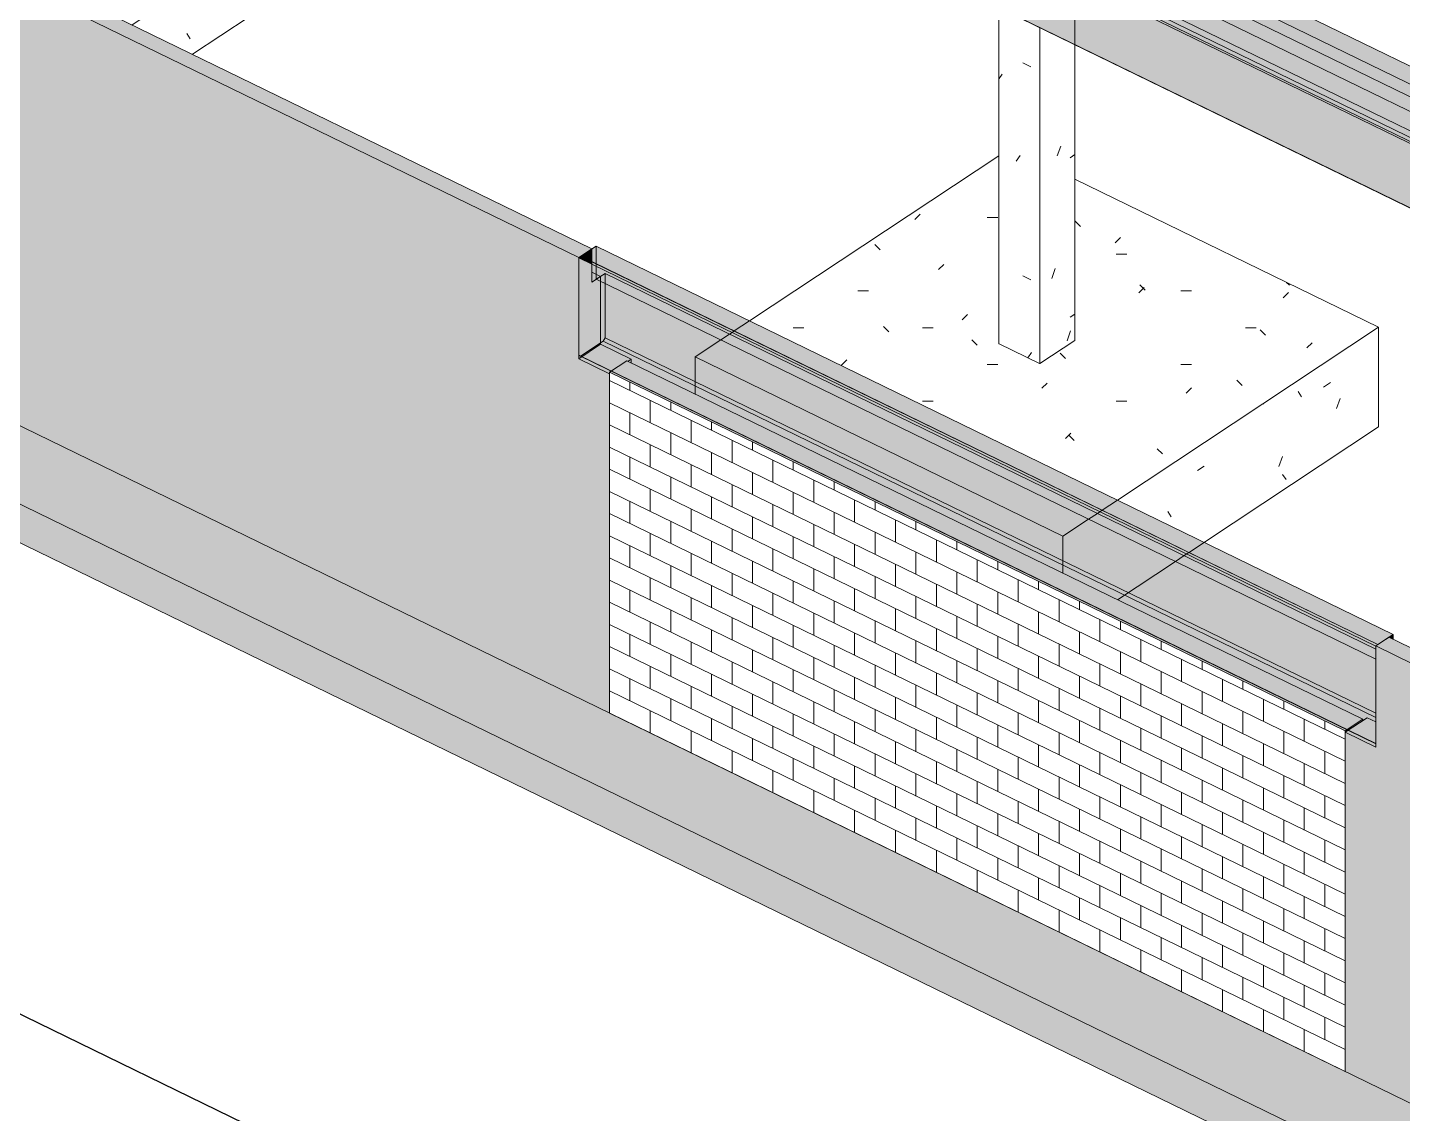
# Model space of a CAD drawing. Header units: inches. Extents: x -4071 to 5659, y -7640 to 11458.
# Drawn here: x 2540 to 2948.5, y -3438.4 to -3115.8 of the extents above; entities that cross this region are included whole.
import ezdxf

# ---------------------------------------------------------------- set-up
doc = ezdxf.new("R2010")
doc.units = ezdxf.units.IN
doc.header["$MEASUREMENT"] = 0
for name, color, linetype, lineweight in [('A-WALL-PATT', 111, 'Continuous', 9), ('G-ANNO-SYMB', 111, 'Continuous', 30), ('S-BEAM', 12, 'Continuous', 9), ('S-COLS', 52, 'Continuous', 9), ('S-FNDN', 32, 'Continuous', 18)]:
    doc.layers.add(name, color=color, linetype=linetype, lineweight=lineweight)
pattern_1 = [(0, (10121.03, -4099.03), (76.8, 10.903), [3.168, -54.432, 3.168, -54.432, -307.2]), (0, (10121.03, -4099.03), (76.8, 10.903), [-115.2, 3.168, -112.032, 3.168, -54.432, -134.4]), (0, (10121.03, -4099.03), (76.8, 10.903), [-288, 3.168, -35.232, 3.168, -92.832]), (135.474, (10149.83, -4093.578), (-55.0283, 32.31815), [2.222, -38.175, 2.222, -253.625]), (135.474, (10149.83, -4093.578), (-55.0283, 32.31815), [-42.619, -38.175, 2.222, -78.572, -134.656]), (135.474, (10149.83, -4093.578), (-55.0283, 32.31815), [-161.587, 2.222, -38.175, 2.222, -92.038]), (135.474, (10149.83, -4093.578), (-55.0283, 32.31815), [-204.206, -24.709, 2.222, -65.106]), (224.526, (10159.43, -4071.771), (-21.77233, -43.22216), [2.222, -38.175, 2.222, -253.625]), (224.526, (10159.43, -4071.771), (-21.77233, -43.22216), [-42.619, -38.175, 2.222, -78.572, -134.656]), (224.526, (10159.43, -4071.771), (-21.77233, -43.22216), [-161.587, 2.222, -38.175, 2.222, -92.038]), (224.526, (10159.43, -4071.771), (-21.77233, -43.22216), [-204.206, -24.709, 2.222, -65.106])]

# ---------------------------------------------------------------- blocks, each defined once
blk = doc.blocks.new('Zapata-Rectangular - FT120a - 12-0x12-0x3-0-1717745-FOUNDATION - 3D - VIEW 2')
at = {"layer": 'S-FNDN', "lineweight": 9}
h = blk.add_hatch(dxfattribs=at)
h.set_pattern_fill('FP_140', color=256, style=0, pattern_type=2)
h.set_pattern_definition(pattern_1)
h.paths.add_polyline_path([(9666.01, -3256.13), (9743.54, -3204.8), (9653.3, -3160.84), (9653.3, -3208.73), (9642.82, -3215.59), (9630.74, -3209.71), (9630.74, -3153.89), (9556.72, -3202.89), (9632.9, -3240)], flags=0)
h = blk.add_hatch(dxfattribs=at)
h.set_pattern_fill('FP_159', color=256, style=0, pattern_type=2)
h.set_pattern_definition([(33.505, (9125.405, -2262.901), (50.00359, 48.90697), [2.474, -42.502, 2.474, -282.373]), (33.505, (9125.405, -2262.901), (50.00359, 48.90697), [-47.45, -42.502, 2.474, -87.478, -149.919]), (33.505, (9125.405, -2262.901), (50.00359, 48.90697), [-179.903, 2.474, -42.502, 2.474, -102.47]), (33.505, (9125.405, -2262.901), (50.00359, 48.90697), [-227.353, -27.51, 2.474, -72.486]), (123.209, (9144.156, -2242.586), (-35.82795, 23.12505), [1.883, -32.354, 1.883, -214.952]), (123.209, (9144.156, -2242.586), (-35.82795, 23.12505), [-36.12, -32.354, 1.883, -66.591, -114.124]), (123.209, (9144.156, -2242.586), (-35.82795, 23.12505), [-136.948, 1.883, -32.354, 1.883, -78.003]), (123.209, (9144.156, -2242.586), (-35.82795, 23.12505), [-173.068, -20.942, 1.883, -55.179]), (250.676, (9150.407, -2206.84), (-14.17579, -72.032215), [3.117, -53.549, 3.117, -355.763]), (250.676, (9150.407, -2206.84), (-14.17579, -72.032215), [-59.782, -53.549, 3.117, -110.214, -188.884]), (250.676, (9150.407, -2206.84), (-14.17579, -72.032215), [-226.661, 3.117, -53.549, 3.117, -129.102]), (250.676, (9150.407, -2206.84), (-14.17579, -72.032215), [-286.442, -34.66, 3.117, -91.325])])
h.paths.add_polyline_path([(9691.8, -3268.69), (9743.54, -3234.44), (9743.54, -3204.8), (9666.01, -3256.13), (9691.35, -3268.48)], flags=0)
at = {"layer": 'S-FNDN', "color": 143, "lineweight": 9}
for p, q in [((9630.74, -3153.89), (9556.72, -3202.89)), ((9743.54, -3204.8), (9653.3, -3160.84)), ((9666.01, -3256.13), (9743.54, -3204.8)), ((9743.54, -3234.44), (9743.54, -3204.8)), ((9743.54, -3234.44), (9691.8, -3268.69))]:
    blk.add_line(p, q, dxfattribs=at)
at = {"layer": 'S-FNDN', "color": 9, "lineweight": 9}
for p, q in [((9552.11, -3205.94), (9550.72, -3206.85)), ((9556.72, -3202.89), (9552.16, -3205.91)), ((9548.12, -3208.58), (9540.49, -3213.63)), ((9550.72, -3206.85), (9548.12, -3208.58)), ((9540.49, -3213.63), (9649.79, -3266.87)), ((9540.49, -3224.62), (9540.49, -3213.63)), ((9660.02, -3260.1), (9661.41, -3259.18)), ((9661.45, -3259.15), (9666.01, -3256.13)), ((9649.79, -3266.87), (9657.42, -3261.82)), ((9657.42, -3261.82), (9660.02, -3260.1)), ((9649.79, -3266.87), (9649.79, -3277.86)), ((9687.2, -3271.74), (9685.81, -3272.66)), ((9691.8, -3268.69), (9687.24, -3271.71)), ((9683.2, -3274.38), (9666.01, -3285.76)), ((9685.81, -3272.66), (9683.2, -3274.38))]:
    blk.add_line(p, q, dxfattribs=at)
blk = doc.blocks.new('Zapata-Rectangular - FT100a - 10-0x10-0x2-1-1717579-FOUNDATION - 3D - VIEW 2')
at = {"layer": 'S-FNDN', "lineweight": 9}
h = blk.add_hatch(dxfattribs=at)
h.set_pattern_fill('FP_140', color=256, style=0, pattern_type=2)
h.set_pattern_definition(pattern_1)
h.paths.add_polyline_path([(9373.25, -3115.01), (9444.27, -3068), (9370.95, -3032.28), (9370.95, -3071.18), (9360.47, -3078.05), (9348.39, -3072.16), (9348.39, -3026.81), (9282.17, -3070.64), (9311.29, -3084.83)], flags=0)
h = blk.add_hatch(dxfattribs=at)
h.set_pattern_fill('FP_166', color=256, style=0, pattern_type=2)
h.set_pattern_definition([(33.505, (8833.947, -2120.92), (50.00359, 48.90697), [2.474, -42.502, 2.474, -282.373]), (33.505, (8833.947, -2120.92), (50.00359, 48.90697), [-47.45, -42.502, 2.474, -87.478, -149.919]), (33.505, (8833.947, -2120.92), (50.00359, 48.90697), [-179.903, 2.474, -42.502, 2.474, -102.47]), (33.505, (8833.947, -2120.92), (50.00359, 48.90697), [-227.353, -27.51, 2.474, -72.486]), (123.209, (8852.698, -2100.605), (-35.82795, 23.12505), [1.883, -32.354, 1.883, -214.952]), (123.209, (8852.698, -2100.605), (-35.82795, 23.12505), [-36.12, -32.354, 1.883, -66.591, -114.124]), (123.209, (8852.698, -2100.605), (-35.82795, 23.12505), [-136.948, 1.883, -32.354, 1.883, -78.003]), (123.209, (8852.698, -2100.605), (-35.82795, 23.12505), [-173.068, -20.942, 1.883, -55.179]), (250.676, (8858.949, -2064.86), (-14.17579, -72.032215), [3.117, -53.549, 3.117, -355.763]), (250.676, (8858.949, -2064.86), (-14.17579, -72.032215), [-59.782, -53.549, 3.117, -110.214, -188.884]), (250.676, (8858.949, -2064.86), (-14.17579, -72.032215), [-226.661, 3.117, -53.549, 3.117, -129.102]), (250.676, (8858.949, -2064.86), (-14.17579, -72.032215), [-286.442, -34.66, 3.117, -91.325])])
h.paths.add_polyline_path([(9391.16, -3123.74), (9444.27, -3088.57), (9444.27, -3068), (9373.25, -3115.01), (9382.91, -3119.72)], flags=0)
at = {"layer": 'S-FNDN', "color": 143, "lineweight": 9}
for p, q in [((9348.39, -3026.81), (9282.17, -3070.64)), ((9444.27, -3068), (9370.95, -3032.28)), ((9373.25, -3115.01), (9444.27, -3068)), ((9444.27, -3088.57), (9444.27, -3068)), ((9444.27, -3088.57), (9391.16, -3123.74))]:
    blk.add_line(p, q, dxfattribs=at)
blk = doc.blocks.new('034100 - Precast Structural Concrete - Inverted Tee - IT 28IT32 _7_F _ 11_B SHELF_-1925190-FOUNDATION - 3D - VIEW 2')
at = {"layer": 'S-BEAM', "transparency": 33554534}
h = blk.add_hatch(color=9, dxfattribs=at)
h.paths.add_polyline_path([(9899.64, -3212.22), (9899.64, -3212.15), (9903.42, -3209.65), (9649.82, -3086.11), (9649.82, -3090.52), (9899.49, -3212.15)], flags=0)
h.paths.add_polyline_path([(9906.67, -3207.49), (9911.3, -3204.43), (9647.88, -3076.11), (9647.21, -3076.55), (9647.21, -3082.6), (9649.84, -3083.86), (9651.14, -3083.01), (9901.1, -3204.78)], flags=0)
h = blk.add_hatch(color=9, dxfattribs=at)
h.paths.add_polyline_path([(9912.01, -3213.83), (9915.26, -3211.68), (9912.01, -3210.09), (9912.01, -3212.15)], flags=0)
h.paths.add_polyline_path([(9903.42, -3209.65), (9906.67, -3207.49), (9651.14, -3083.01), (9649.82, -3083.88), (9649.82, -3086.11), (9900.29, -3208.12)], flags=0)
for points in [[(9899.64, -3217.98), (9899.64, -3212.22), (9649.82, -3090.52), (9649.82, -3096.28), (9897.55, -3216.96)], [(9897.03, -3220.45), (9899.64, -3218.73), (9899.64, -3217.98), (9649.82, -3096.28), (9649.82, -3098.86), (9649.33, -3099.79), (9892.61, -3218.3)], [(9894.87, -3238.51), (9894.93, -3233.8), (9897.03, -3232.41), (9897.03, -3220.45), (9649.31, -3099.84), (9646.5, -3101.7), (9653.3, -3105.02), (9653.3, -3120.83), (9886.19, -3234.28)], [(9912.01, -3213.83), (9912.01, -3210.09), (9906.67, -3207.49), (9903.42, -3209.65), (9909.35, -3212.54)], [(9900.29, -3218.3), (9900.29, -3212.54), (9899.64, -3212.22), (9899.64, -3217.98)], [(9915.26, -3214.67), (9915.26, -3211.68), (9912.66, -3213.4), (9914.75, -3214.42)], [(9899.64, -3218.73), (9900.29, -3218.3), (9899.64, -3217.98), (9899.64, -3218.3)], [(9897.03, -3232.41), (9897.04, -3232.41), (9897.04, -3220.45), (9897.03, -3220.46), (9897.03, -3226.98)], [(9897.55, -3239.87), (9900.94, -3237.62), (9900.94, -3236.8), (9901.66, -3237.15), (9906.95, -3233.64), (9907.01, -3232.78), (9911.36, -3229.9), (9905.24, -3226.98), (9897.03, -3232.48), (9897.04, -3239.56)], [(9894.87, -3238.57), (9894.87, -3238.51), (9886.08, -3234.28)]]:
    blk.add_hatch(color=9, dxfattribs=at).paths.add_polyline_path(points, flags=0)
h = blk.add_hatch(color=9, dxfattribs=at)
h.paths.add_polyline_path([(9897.03, -3239.56), (9897.03, -3232.41), (9894.87, -3233.87), (9894.93, -3238.54)], flags=0)
h.paths.add_polyline_path([(9653.3, -3120.83), (9653.24, -3104.99), (9646.5, -3101.7), (9634.7, -3109.51), (9632.9, -3108.63), (9632.9, -3110.89), (9647.88, -3118.19)], flags=0)
h = blk.add_hatch(color=9, dxfattribs=at)
h.paths.add_polyline_path([(9897.55, -3239.87), (9897.03, -3239.56), (9897.04, -3239.62)], flags=0)
h.paths.add_polyline_path([(9653.3, -3120.89), (9653.3, -3120.83), (9647.88, -3118.25)], flags=0)
h = blk.add_hatch(color=9, dxfattribs=at)
h.paths.add_polyline_path([(9897.04, -3232.41), (9905.35, -3226.98), (9912.07, -3230.25), (9914.75, -3228.48), (9915.26, -3227.49), (9915.26, -3214.67), (9912.66, -3213.4), (9912.01, -3213.83), (9904.13, -3209.99), (9900.29, -3212.54), (9900.29, -3218.3), (9897.04, -3220.46), (9897.04, -3226.98)], flags=0)
h.paths.add_polyline_path([(9912.01, -3210.09), (9912.01, -3204.78), (9907.38, -3207.84), (9908.77, -3208.51)], flags=0)
h = blk.add_hatch(color=9, dxfattribs=at)
h.paths.add_polyline_path([(9900.29, -3212.54), (9904.13, -3209.99), (9903.42, -3209.65), (9899.64, -3212.22)], flags=0)
h.paths.add_polyline_path([(9907.38, -3207.84), (9912.01, -3204.78), (9911.3, -3204.43), (9906.67, -3207.49)], flags=0)
at = {"layer": 'S-BEAM', "color": 143}
for p, q in [((9636.16, -3083.87), (9647.88, -3076.11)), ((9647.88, -3076.11), (9911.3, -3204.43)), ((9636.16, -3089.63), (9636.16, -3083.87)), ((9899.64, -3212.22), (9636.16, -3083.87)), ((9632.9, -3091.79), (9636.16, -3089.63)), ((9632.9, -3110.89), (9632.9, -3091.79)), ((9897.03, -3220.45), (9632.9, -3091.79)), ((9899.64, -3217.98), (9636.16, -3089.63)), ((9633.42, -3111.2), (9632.9, -3110.89)), ((9897.03, -3239.56), (9632.9, -3110.89)), ((9897.55, -3239.87), (9633.42, -3111.2)), ((9899.64, -3218.73), (9897.03, -3220.45)), ((9897.03, -3220.45), (9897.03, -3239.56)), ((9897.03, -3239.56), (9897.55, -3239.87)), ((9897.55, -3239.87), (9898.26, -3239.39))]:
    blk.add_line(p, q, dxfattribs=at)
at = {"layer": 'S-BEAM', "color": 9}
for p, q in [((9647.88, -3076.11), (9647.88, -3085.17)), ((9647.88, -3085.17), (9651.14, -3083.01)), ((9651.14, -3083.01), (9651.14, -3086.75)), ((9906.67, -3207.49), (9651.14, -3083.01)), ((9903.42, -3209.65), (9647.88, -3085.17)), ((9651.14, -3086.75), (9651.14, -3098.82)), ((9650.62, -3099.81), (9633.47, -3111.17)), ((9651.14, -3098.82), (9650.62, -3099.81)), ((9897.56, -3220.1), (9650.62, -3099.81)), ((9898.64, -3219.39), (9651.14, -3098.82)), ((9912.01, -3204.78), (9900.35, -3212.49)), ((9911.3, -3204.43), (9912.01, -3204.78)), ((9912.01, -3213.83), (9912.01, -3204.78)), ((9912.01, -3213.83), (9903.42, -3209.65)), ((9912.01, -3210.09), (9906.67, -3207.49)), ((9915.26, -3211.68), (9912.01, -3210.09)), ((9900.29, -3212.54), (9899.64, -3212.22)), ((9900.29, -3212.54), (9900.29, -3218.3)), ((9915.26, -3211.68), (9912.01, -3213.83)), ((9915.26, -3214.67), (9915.26, -3211.68)), ((9915.26, -3227.49), (9915.26, -3214.67)), ((9900.29, -3218.3), (9899.64, -3217.98)), ((9900.29, -3218.3), (9899.64, -3218.73)), ((9899.84, -3221.22), (9897.57, -3220.11)), ((9900.02, -3220.06), (9898.64, -3219.39)), ((9914.75, -3228.48), (9899.91, -3221.25)), ((9915.26, -3227.49), (9900.06, -3220.09)), ((9912.07, -3230.25), (9914.75, -3228.48)), ((9914.75, -3228.48), (9915.26, -3227.49)), ((9898.31, -3239.36), (9900.94, -3237.62))]:
    blk.add_line(p, q, dxfattribs=at)
blk = doc.blocks.new('034100 - Precast Structural Concrete - Inverted Tee - PRECAST BEAM - 36_ DEEP-1973334-FOUNDATION - 3D - VIEW 2')
at = {"layer": 'S-BEAM', "transparency": 33554534}
for points in [[(9509.84, -3185.29), (9509.84, -3181.56), (9506.7, -3183.76), (9507.58, -3184.19)], [(9509.84, -3186.09), (9509.84, -3185.34), (9506.59, -3183.76), (9505.97, -3184.2), (9506.59, -3184.51)], [(9509.84, -3185.34), (9509.84, -3185.29), (9507.48, -3184.19)], [(9686.54, -3272.17), (9687.2, -3271.74), (9552.11, -3205.94), (9551.46, -3206.37), (9678.96, -3268.48)], [(9687.24, -3271.71), (9691.8, -3268.69), (9556.72, -3202.89), (9552.16, -3205.91), (9680.6, -3268.48)], [(9734.55, -3324.49), (9738.84, -3321.65), (9738.84, -3321.24), (9520.25, -3214.76), (9515.6, -3217.83), (9734.2, -3324.32)], [(9687.2, -3271.74), (9687.24, -3271.71), (9680.49, -3268.48)], [(9743.38, -3299.07), (9746.65, -3296.91), (9747.94, -3297.54), (9747.94, -3296.04), (9743.38, -3299.06)], [(9734.5, -3324.52), (9734.55, -3324.49), (9734.14, -3324.35)]]:
    blk.add_hatch(color=9, dxfattribs=at).paths.add_polyline_path(points, flags=0)
h = blk.add_hatch(color=9, dxfattribs=at)
h.paths.add_polyline_path([(9743.38, -3299.06), (9747.94, -3296.04), (9691.8, -3268.69), (9687.24, -3271.71), (9743.24, -3298.99)], flags=0)
h.paths.add_polyline_path([(9552.16, -3205.91), (9556.72, -3202.89), (9511.15, -3180.69), (9509.84, -3181.56), (9509.84, -3185.29), (9540.49, -3200.22)], flags=0)
h = blk.add_hatch(color=9, dxfattribs=at)
h.paths.add_polyline_path([(9742.73, -3328.47), (9742.73, -3322.05), (9740.14, -3320.79), (9734.55, -3324.49), (9739.63, -3326.96)], flags=0)
h.paths.add_polyline_path([(9515.6, -3217.83), (9520.25, -3214.76), (9521.55, -3215.39), (9521.55, -3214.3), (9512.44, -3209.87), (9512.44, -3191.2), (9511.15, -3190.57), (9512.44, -3189.7), (9509.84, -3188.43), (9509.84, -3186.09), (9505.94, -3184.19), (9505.94, -3213.12), (9515.04, -3217.56)], flags=0)
h = blk.add_hatch(color=9, dxfattribs=at)
h.paths.add_polyline_path([(9742.73, -3299.54), (9743.27, -3299.06), (9687.2, -3271.74), (9686.54, -3272.17), (9742.63, -3299.49)], flags=0)
h.paths.add_polyline_path([(9551.46, -3206.37), (9552.11, -3205.94), (9509.84, -3185.34), (9509.84, -3186.09), (9540.49, -3201.02)], flags=0)
h = blk.add_hatch(color=9, dxfattribs=at)
h.paths.add_polyline_path([(9742.73, -3322.05), (9742.73, -3303.38), (9683.2, -3274.38), (9666.01, -3285.76), (9738.84, -3321.24), (9738.84, -3321.65), (9740.14, -3320.79), (9741.07, -3321.24)], flags=0)
h.paths.add_polyline_path([(9742.73, -3300.39), (9742.63, -3299.49), (9686.54, -3272.17), (9685.81, -3272.66), (9740.99, -3299.54)], flags=0)
h.paths.add_polyline_path([(9540.49, -3224.62), (9540.49, -3213.63), (9548.12, -3208.58), (9512.44, -3191.2), (9512.44, -3209.87), (9521.55, -3214.3), (9521.55, -3215.39), (9527.32, -3218.2)], flags=0)
h.paths.add_polyline_path([(9550.72, -3206.85), (9551.46, -3206.37), (9509.84, -3186.09), (9509.84, -3188.43), (9512.46, -3189.7), (9513.75, -3188.85), (9540.49, -3201.87)], flags=0)
h = blk.add_hatch(color=9, dxfattribs=at)
h.paths.add_polyline_path([(9683.2, -3274.38), (9685.81, -3272.66), (9550.72, -3206.85), (9548.12, -3208.58), (9671.07, -3268.48)], flags=0)
h.paths.add_polyline_path([(9512.44, -3191.2), (9512.44, -3189.72), (9511.15, -3190.57)], flags=0)
h = blk.add_hatch(color=9, dxfattribs=at)
h.paths.add_polyline_path([(9742.74, -3303.39), (9742.73, -3300.39), (9685.81, -3272.66), (9683.2, -3274.38), (9742.73, -3303.38)], flags=0)
h.paths.add_polyline_path([(9548.12, -3208.58), (9550.72, -3206.85), (9513.75, -3188.85), (9512.44, -3189.72), (9512.44, -3191.2), (9540.49, -3204.86)], flags=0)
h = blk.add_hatch(color=9, dxfattribs=at)
h.paths.add_polyline_path([(9743.35, -3299.09), (9743.38, -3299.06), (9743.27, -3299.06)], flags=0)
h.paths.add_polyline_path([(9552.11, -3205.94), (9552.16, -3205.91), (9540.49, -3200.27)], flags=0)
h = blk.add_hatch(color=9, dxfattribs=at)
h.paths.add_polyline_path([(9666.01, -3285.76), (9683.2, -3274.38), (9548.12, -3208.58), (9540.49, -3213.63), (9540.49, -3224.62), (9649.79, -3277.86)], flags=0)
h.paths.add_polyline_path([(9685.81, -3272.66), (9686.54, -3272.17), (9551.46, -3206.37), (9550.72, -3206.85), (9677.22, -3268.48)], flags=0)
h = blk.add_hatch(color=9, dxfattribs=at)
h.paths.add_polyline_path([(9742.74, -3328.54), (9742.73, -3328.47), (9742.73, -3328.53)], flags=0)
h.paths.add_polyline_path([(9515.55, -3217.86), (9515.6, -3217.83), (9515.04, -3217.61)], flags=0)
at = {"layer": 'S-BEAM', "color": 143}
for p, q in [((9506.59, -3183.71), (9511.15, -3180.69)), ((9511.15, -3180.69), (9747.94, -3296.04)), ((9505.94, -3184.19), (9506.59, -3183.76)), ((9505.94, -3213.12), (9505.94, -3184.19)), ((9742.73, -3299.54), (9505.94, -3184.19)), ((9506.59, -3183.76), (9506.59, -3183.71)), ((9743.38, -3299.06), (9506.59, -3183.71)), ((9743.35, -3299.09), (9506.59, -3183.76)), ((9506.45, -3213.43), (9505.94, -3213.12)), ((9742.73, -3328.47), (9505.94, -3213.12)), ((9742.74, -3328.54), (9506.45, -3213.43)), ((9747.94, -3296.04), (9743.38, -3299.06)), ((9747.94, -3297.54), (9747.94, -3296.04)), ((9742.73, -3299.54), (9742.73, -3328.47))]:
    blk.add_line(p, q, dxfattribs=at)
at = {"layer": 'S-BEAM', "color": 9}
for p, q in [((9511.15, -3180.69), (9511.15, -3185.93)), ((9511.15, -3185.98), (9511.15, -3190.57)), ((9511.15, -3190.57), (9513.75, -3188.85)), ((9513.75, -3188.85), (9513.75, -3191.84)), ((9742.73, -3300.39), (9513.75, -3188.85)), ((9742.73, -3303.38), (9511.15, -3190.57)), ((9513.75, -3191.84), (9513.75, -3207.95)), ((9513.24, -3208.94), (9506.51, -3213.4)), ((9513.75, -3207.95), (9513.24, -3208.94)), ((9742.73, -3320.73), (9513.24, -3208.94)), ((9742.73, -3319.49), (9513.75, -3207.95))]:
    blk.add_line(p, q, dxfattribs=at)

msp = doc.modelspace()

# ---------------------------------------------------------------- hatches: boundary and pattern name
at = {"layer": 'A-WALL-PATT'}
h = msp.add_hatch(dxfattribs=at)
h.set_pattern_fill('FP_131', color=256, style=0, pattern_type=2)
h.set_pattern_definition([(38.843, (3740.36, -2468.863), (52.2627, -30.4178), [4.51, -49.611]), (329.8, (3740.36, -2468.863), (-10.1098, 64.362), [5.039, -55.431]), (98.927, (3744.72, -2471.4), (42.1533, 33.9443), [5.429, -59.722]), (32.745, (3740.36, -2453.06), (77.7636, -50.961), [6.748, -74.223]), (95.821, (3746.84, -2457.306), (68.1032, 43.797), [7.937, -87.312]), (326.762, (3740.36, -2453.06), (68.1038, 43.7973), [7.748, -85.227]), (355.947, (3747.65, -2460.56), (43.4937, -53.0016), [5.115, -56.261]), (309.372, (3747.65, -2460.56), (17.7293, 48.663), [5.714, -62.849]), (69.982, (3751.27, -2464.977), (61.2226, -4.3385), [4.316, -47.476]), (19.034, (3740.362, -2468.863), (0.8863, 25.87368), [2.018, -37.852, 2.018, -38.953, -40.512]), (19.034, (3740.362, -2468.863), (0.8863, 25.87368), [-80.841, 2.018, -38.494]), (340.998, (3740.362, -2468.863), (19.1688, 21.8281), [2.521, -26.665, 2.521, -46.148, -19.292]), (340.998, (3740.362, -2468.863), (19.1688, 21.8281), [-77.856, 2.521, -16.771]), (310.327, (3724.114, -2460.948), (38.89608, -20.73084), [3.134, -20.606, 3.134, -70.934, -98.283]), (310.327, (3724.114, -2460.948), (38.89608, -20.73084), [-97.808, 3.134, -95.149]), (304.03, (3716.827, -2457.398), (42.49345, -12.79106), [3.168, -28.03, 3.168, -46.557, -70.555]), (304.03, (3716.827, -2457.398), (42.49345, -12.79106), [-80.923, 3.168, -67.388])])
h.paths.add_polyline_path([(3637.326, -3769.791), (3637.326, -3638.916), (2940.56, -3299.494), (2940.548, -3329.531), (2931.452, -3325.1), (2931.452, -3425.931), (3236.572, -3574.567), (3236.572, -3482.379), (3455.165, -3588.865), (3455.165, -3681.053), (3633.667, -3768.008)], flags=0)
h.paths.add_polyline_path([(2712.858, -3319.445), (2712.858, -3218.615), (2703.75, -3214.178), (2703.75, -3184.134), (1970.551, -2826.964), (1970.551, -2957.838), (2184.591, -3062.105), (2184.591, -2969.917), (2403.184, -3076.403), (2403.184, -3168.591), (2708.971, -3317.552)], flags=0)
h = msp.add_hatch(dxfattribs=at)
h.set_pattern_fill('FP_133', color=256, style=0, pattern_type=2)
h.set_pattern_definition([(334.027, (2712.859, -3319.445), (-7e-05, 6.58512), []), (90, (2712.859, -3319.445), (-6.072, 9.543), [6.585, -6.585])])
h.paths.add_polyline_path([(2931.452, -3425.931), (2931.452, -3324.689), (2712.858, -3218.203), (2712.858, -3319.445), (2902.939, -3412.041)], flags=0)
at = {"layer": 'S-COLS'}
h = msp.add_hatch(dxfattribs=at)
h.set_pattern_fill('FP_127', color=256, style=0, pattern_type=2)
h.set_pattern_definition([(334.027, (3884.903, -2373.175), (58.29157, -12.59248), [2.675, -45.955, 2.675, -305.316]), (334.027, (3884.903, -2373.175), (58.29157, -12.59248), [-51.305, -45.955, 2.675, -94.586, -162.1]), (334.027, (3884.903, -2373.175), (58.29157, -12.59248), [-194.521, 2.675, -45.955, 2.675, -110.796]), (334.027, (3884.903, -2373.175), (58.29157, -12.59248), [-245.825, -29.745, 2.675, -78.376]), (112.916, (3906.762, -2375.922), (-41.76583, 67.19003), [3.088, -53.051, 3.088, -352.455]), (112.916, (3906.762, -2375.922), (-41.76583, 67.19003), [-59.226, -53.051, 3.088, -109.189, -187.128]), (112.916, (3906.762, -2375.922), (-41.76583, 67.19003), [-224.553, 3.088, -53.051, 3.088, -127.902]), (112.916, (3906.762, -2375.922), (-41.76583, 67.19003), [-283.779, -34.338, 3.088, -90.476]), (234.291, (3914.049, -2347.864), (-16.52565, -54.59722), [2.06, -35.392, 2.06, -235.135]), (234.291, (3914.049, -2347.864), (-16.52565, -54.59722), [-39.512, -35.392, 2.06, -72.844, -124.839]), (234.291, (3914.049, -2347.864), (-16.52565, -54.59722), [-149.807, 2.06, -35.392, 2.06, -85.328]), (234.291, (3914.049, -2347.864), (-16.52565, -54.59722), [-189.319, -22.908, 2.06, -60.36])])
h.paths.add_polyline_path([(2840.641, -3215.594), (2840.641, -3115.782), (2830.726, -3110.893), (2830.726, -3108.633), (2828.617, -3107.605), (2828.617, -3209.736), (2838.919, -3214.755)], flags=0)
h = msp.add_hatch(dxfattribs=at)
h.set_pattern_fill('FP_129', color=256, style=0, pattern_type=2)
h.set_pattern_definition([(33.505, (2274.65, -2239.237), (50.00359, 48.90697), [2.474, -42.502, 2.474, -282.373]), (33.505, (2274.65, -2239.237), (50.00359, 48.90697), [-47.45, -42.502, 2.474, -87.478, -149.919]), (33.505, (2274.65, -2239.237), (50.00359, 48.90697), [-179.903, 2.474, -42.502, 2.474, -102.47]), (33.505, (2274.65, -2239.237), (50.00359, 48.90697), [-227.353, -27.51, 2.474, -72.486]), (123.209, (2293.4, -2218.922), (-35.82795, 23.12505), [1.883, -32.354, 1.883, -214.952]), (123.209, (2293.4, -2218.922), (-35.82795, 23.12505), [-36.12, -32.354, 1.883, -66.591, -114.124]), (123.209, (2293.4, -2218.922), (-35.82795, 23.12505), [-136.948, 1.883, -32.354, 1.883, -78.003]), (123.209, (2293.4, -2218.922), (-35.82795, 23.12505), [-173.068, -20.942, 1.883, -55.179]), (250.676, (2299.651, -2183.177), (-14.17579, -72.03221), [3.117, -53.549, 3.117, -355.763]), (250.676, (2299.651, -2183.177), (-14.17579, -72.03221), [-59.782, -53.549, 3.117, -110.214, -188.884]), (250.676, (2299.651, -2183.177), (-14.17579, -72.03221), [-226.661, 3.117, -53.549, 3.117, -129.102]), (250.676, (2299.651, -2183.177), (-14.17579, -72.03221), [-286.442, -34.66, 3.117, -91.325])])
h.paths.add_polyline_path([(2840.701, -3215.623), (2851.118, -3208.727), (2851.118, -3120.886), (2840.701, -3115.812), (2840.701, -3214.755)], flags=0)
at = {"layer": 'S-FNDN'}
for points in [[(2703.75, -3184.134), (2707.657, -3181.548), (1979.012, -2826.597), (1981.616, -2824.872), (1977.062, -2822.654), (1970.551, -2826.964), (2641.091, -3153.61)], [(2703.75, -3214.178), (2704.621, -3213.601), (2703.762, -3213.124), (2703.849, -3184.134), (2703.75, -3184.186), (2703.75, -3213.124)], [(2712.858, -3218.615), (2712.858, -3218.203), (2713.371, -3217.864), (2704.59, -3213.622), (2703.762, -3214.184), (2712.5, -3218.44)], [(2931.452, -3324.689), (2931.964, -3324.349), (2713.371, -3217.864), (2712.858, -3218.203), (2902.939, -3310.799)], [(3637.326, -3638.916), (3643.837, -3634.606), (3639.283, -3632.388), (3636.679, -3634.112), (2944.466, -3296.908), (2940.56, -3299.494), (3630.857, -3635.765)], [(2931.452, -3325.1), (2932.323, -3324.524), (2931.964, -3324.349), (2931.452, -3324.689)], [(2940.56, -3329.537), (2940.497, -3328.506), (2932.323, -3324.524), (2931.452, -3325.1), (2940.548, -3329.531)]]:
    msp.add_hatch(color=256, dxfattribs=at).paths.add_polyline_path(points, flags=0)
at = {"layer": 'S-FNDN', "lineweight": 9}
h = msp.add_hatch(dxfattribs=at)
h.set_pattern_fill('FP_137', color=256, style=0, pattern_type=2)
h.set_pattern_definition([(34.089, (3318.85, -4099.03), (68.8563, -3.4213), [5.588, -61.472]), (357.156, (3318.85, -4099.03), (-13.32075, 41.0074), [5.745, -63.197]), (107.995, (3324.59, -4099.315), (55.5371, 37.5859), [3.593, -39.523]), (30.62, (3318.85, -4088.126), (102.4553, -9.0222), [8.689, -95.577]), (101.577, (3327.39, -4088.88), (89.728, 53.1054), [5.285, -58.135]), (354.967, (3318.85, -4088.126), (89.727, 53.106), [8.571, -94.281]), (12.298, (3328.45, -4090.852), (57.30306, -21.94933), [6.88, -75.676]), (339.041, (3328.45, -4090.85), (23.3585, 39.5333), [5.114, -56.249]), (59.423, (3333.227, -4092.68), (80.6616, 17.5827), [3.827, -42.092]), (23.545, (3318.85, -4099.03), (1.16752, 18.1483), [2.742, -51.426, 2.742, -52.921, -55.04]), (23.545, (3318.85, -4099.03), (1.16752, 18.1483), [-109.83, 2.742, -52.298]), (4.276, (3318.85, -4099.03), (25.2541, 21.50182), [3.15, -33.31, 3.15, -57.648, -24.1]), (4.276, (3318.85, -4099.03), (25.2541, 21.50182), [-97.258, 3.15, -20.95]), (340.111, (3297.443, -4099.03), (51.24646, -1.22932), [2.841, -18.684, 2.841, -64.318, -89.115]), (340.111, (3297.443, -4099.03), (51.24646, -1.22932), [-88.684, 2.841, -86.274]), (332.509, (3287.843, -4099.03), (55.986, 5.4576), [2.633, -23.298, 2.633, -38.697, -58.644]), (332.509, (3287.843, -4099.03), (55.986, 5.4576), [-67.261, 2.633, -56.011])])
h.paths.add_polyline_path([(3627.769, -3788.329), (3664.23, -3764.191), (3653.604, -3759.015), (3637.326, -3769.791), (1970.551, -2957.838), (1970.551, -2949.116), (1942.778, -2967.503), (3589.714, -3769.791)], flags=0)
h = msp.add_hatch(dxfattribs=at)
h.set_pattern_fill('FP_138', color=256, style=0, pattern_type=2)
h.set_pattern_definition([(38.843, (3720.18, -2482.225), (52.2627, -30.4178), [4.51, -49.611]), (329.8, (3720.18, -2482.225), (-10.1098, 64.362), [5.039, -55.431]), (98.927, (3724.534, -2484.76), (42.1533, 33.9443), [5.429, -59.722]), (32.745, (3720.18, -2466.42), (77.7636, -50.961), [6.748, -74.223]), (95.821, (3726.66, -2470.67), (68.1032, 43.797), [7.937, -87.312]), (326.762, (3720.18, -2466.42), (68.1038, 43.7973), [7.748, -85.227]), (355.947, (3727.465, -2473.92), (43.4937, -53.0016), [5.115, -56.261]), (309.372, (3727.465, -2473.92), (17.7293, 48.663), [5.714, -62.849]), (69.982, (3731.09, -2478.34), (61.2226, -4.3385), [4.316, -47.476]), (19.034, (3720.179, -2482.225), (0.8863, 25.87368), [2.018, -37.852, 2.018, -38.953, -40.512]), (19.034, (3720.179, -2482.225), (0.8863, 25.87368), [-80.841, 2.018, -38.494]), (340.998, (3720.18, -2482.225), (19.1688, 21.8281), [2.521, -26.665, 2.521, -46.148, -19.292]), (340.998, (3720.18, -2482.225), (19.1688, 21.8281), [-77.856, 2.521, -16.771]), (310.327, (3703.93, -2474.31), (38.89608, -20.73084), [3.134, -20.606, 3.134, -70.934, -98.283]), (310.327, (3703.93, -2474.31), (38.89608, -20.73084), [-97.808, 3.134, -95.149]), (304.03, (3696.643, -2470.76), (42.49345, -12.79106), [3.168, -28.03, 3.168, -46.557, -70.555]), (304.03, (3696.643, -2470.76), (42.49345, -12.79106), [-80.923, 3.168, -67.388])])
h.paths.add_polyline_path([(3627.769, -3799.852), (3627.769, -3788.329), (1942.778, -2967.503), (1942.778, -2979.026), (3426.635, -3701.872)], flags=0)

# ---------------------------------------------------------------- linework, layer by layer
at = {"layer": 'G-ANNO-SYMB'}
msp.add_line((3742.28, -3995.604), (1797.766, -3048.354), dxfattribs=at)
at = {"layer": 'S-COLS'}
for p, q in [((2828.557, -3107.576), (2828.557, -3209.707)), ((2851.118, -3105.015), (2851.118, -3120.827)), ((2840.701, -3115.812), (2840.701, -3215.623)), ((2851.118, -3120.886), (2851.118, -3208.727)), ((2828.617, -3209.736), (2828.557, -3209.707)), ((2840.641, -3215.594), (2828.617, -3209.736)), ((2851.118, -3208.727), (2840.701, -3215.623)), ((2840.701, -3215.623), (2840.641, -3215.594))]:
    msp.add_line(p, q, dxfattribs=at)
at = {"layer": 'S-FNDN', "lineweight": 9}
for p, q in [((1979.012, -2826.597), (2707.657, -3181.548)), ((2703.75, -3184.134), (1970.551, -2826.964)), ((1970.551, -2957.838), (3455.165, -3681.053)), ((2707.657, -3181.548), (2703.75, -3184.134)), ((2707.657, -3181.562), (2707.657, -3185.289)), ((2703.75, -3214.178), (2703.75, -3184.134)), ((2707.657, -3185.341), (2707.657, -3191.426)), ((2707.657, -3188.433), (2710.261, -3189.701)), ((2707.657, -3191.426), (2710.261, -3189.701)), ((2710.261, -3189.715), (2710.261, -3209.868)), ((2710.261, -3209.868), (2703.75, -3214.178)), ((2710.261, -3209.868), (2719.369, -3214.305)), ((2712.858, -3218.615), (2703.75, -3214.178)), ((2718.067, -3214.755), (2712.858, -3218.203)), ((2718.067, -3214.755), (2936.66, -3321.241)), ((2719.369, -3214.305), (2718.425, -3214.929)), ((2719.369, -3214.305), (2719.369, -3215.389)), ((2931.452, -3324.689), (2712.858, -3218.203)), ((2712.858, -3218.203), (2712.858, -3319.445)), ((2944.466, -3296.908), (2940.56, -3299.494)), ((3637.326, -3638.916), (2940.56, -3299.494)), ((2940.56, -3299.532), (2940.56, -3329.537)), ((3636.679, -3634.112), (2944.466, -3296.908)), ((2931.452, -3325.1), (2937.963, -3320.79)), ((2937.963, -3320.79), (2940.548, -3322.049)), ((2936.66, -3321.241), (2931.452, -3324.689)), ((2931.452, -3425.931), (2931.452, -3324.689)), ((2936.66, -3321.241), (2936.66, -3321.652)), ((2940.56, -3329.537), (2931.452, -3325.1))]:
    msp.add_line(p, q, dxfattribs=at)
at = {"layer": 'S-FNDN', "color": 143, "lineweight": 9}
for p, q in [((1942.778, -2967.503), (3627.769, -3788.329)), ((3627.769, -3799.852), (1942.778, -2979.026))]:
    msp.add_line(p, q, dxfattribs=at)

# ---------------------------------------------------------------- block references
at = {"layer": 'S-BEAM', "color": 143}
for name in ['034100 - Precast Structural Concrete - Inverted Tee - IT 28IT32 _7_F _ 11_B SHELF_-1925190-FOUNDATION - 3D - VIEW 2', '034100 - Precast Structural Concrete - Inverted Tee - PRECAST BEAM - 36_ DEEP-1973334-FOUNDATION - 3D - VIEW 2']:
    msp.add_blockref(name, (-6802.179, 0), dxfattribs=at)
at = {"layer": 'S-FNDN', "color": 143, "lineweight": 9}
msp.add_blockref('Zapata-Rectangular - FT100a - 10-0x10-0x2-1-1717579-FOUNDATION - 3D - VIEW 2', (-6802.179, 0), dxfattribs=at)
at = {"layer": 'S-FNDN', "color": 9, "lineweight": 9}
msp.add_blockref('Zapata-Rectangular - FT120a - 12-0x12-0x3-0-1717745-FOUNDATION - 3D - VIEW 2', (-6802.179, 0), dxfattribs=at)

doc.saveas('drawing.dxf')
